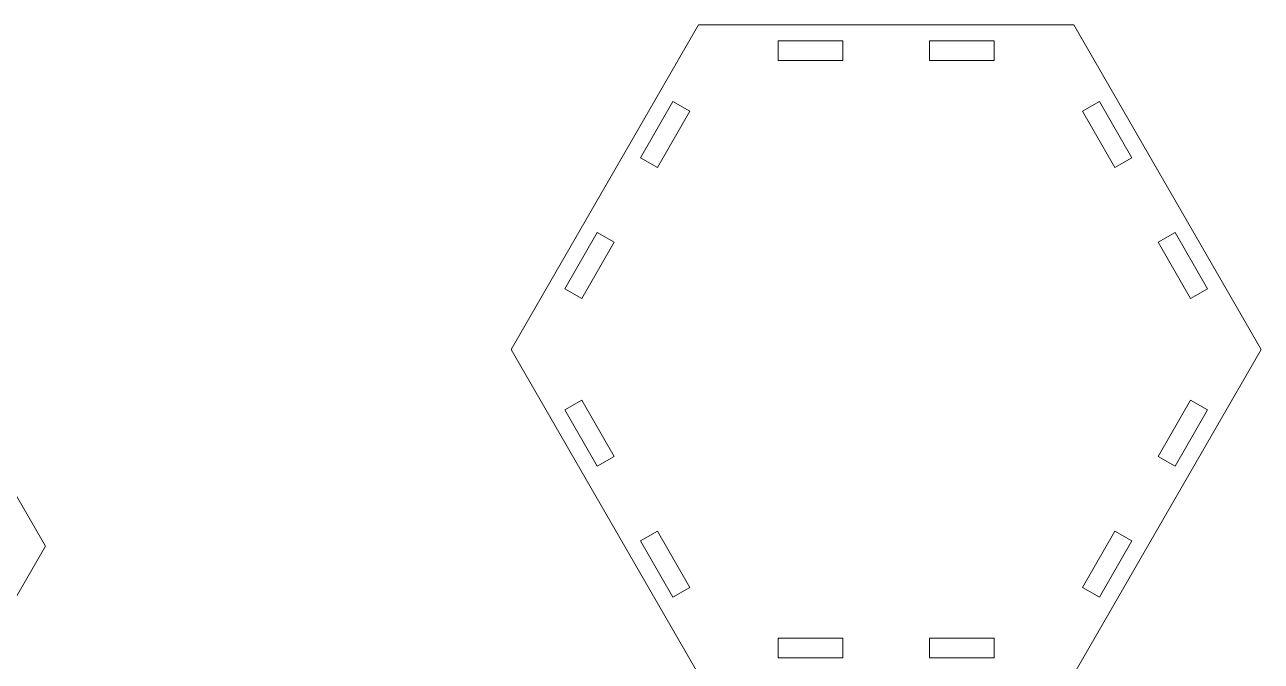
# Model space of a CAD drawing. Header units: centimetres. Extents: x -130 to 92, y -33 to 29.
# Drawn here: x -100.09 to -62.02, y -12.47 to 7.13 of the extents above; entities that cross this region are included whole.
import ezdxf

# ---------------------------------------------------------------- set-up
doc = ezdxf.new("R2010")
doc.units = ezdxf.units.CM
doc.header["$MEASUREMENT"] = 0
doc.layers.add('layer 1', color=7, linetype='Continuous')

msp = doc.modelspace()

# ---------------------------------------------------------------- linework, layer by layer
at = {"layer": 'layer 1', "color": 250, "lineweight": 9}
for points, knots in [([(-79.34161, 7.13344), (-79.34161, 7.13344), (-73.56811, 7.13344), (-73.56811, 7.13344), (-73.56811, 7.13344), (-73.56811, 7.13344), (-67.79461, 7.13346), (-67.79461, 7.13346), (-67.79461, 7.13346), (-67.79461, 7.13346), (-64.90785, 2.13346), (-64.90785, 2.13346), (-64.90785, 2.13346), (-64.90785, 2.13346), (-62.02111, -2.86654), (-62.02111, -2.86654), (-62.02111, -2.86654), (-62.02111, -2.86654), (-64.90787, -7.86654), (-64.90787, -7.86654), (-64.90787, -7.86654), (-64.90787, -7.86654), (-67.79461, -12.86652), (-67.79461, -12.86652), (-67.79461, -12.86652), (-67.79461, -12.86652), (-73.56811, -12.86652), (-73.56811, -12.86652), (-73.56811, -12.86652), (-73.56811, -12.86652), (-79.34161, -12.86654), (-79.34161, -12.86654), (-79.34161, -12.86654), (-79.34161, -12.86654), (-82.22837, -7.86654), (-82.22837, -7.86654), (-82.22837, -7.86654), (-82.22837, -7.86654), (-85.11511, -2.86654), (-85.11511, -2.86654), (-85.11511, -2.86654), (-85.11511, -2.86654), (-82.22835, 2.13346), (-82.22835, 2.13346), (-82.22835, 2.13346), (-82.22835, 2.13346), (-79.34161, 7.13344), (-79.34161, 7.13344)], [0, 0, 0, 0, 0.07692308, 0.07692308, 0.07692308, 0.07692308, 0.15384615, 0.15384615, 0.15384615, 0.15384615, 0.23076923, 0.23076923, 0.23076923, 0.23076923, 0.30769231, 0.30769231, 0.30769231, 0.30769231, 0.38461538, 0.38461538, 0.38461538, 0.38461538, 0.46153846, 0.46153846, 0.46153846, 0.46153846, 0.53846154, 0.53846154, 0.53846154, 0.53846154, 0.61538462, 0.61538462, 0.61538462, 0.61538462, 0.69230769, 0.69230769, 0.69230769, 0.69230769, 0.76923077, 0.76923077, 0.76923077, 0.76923077, 0.84615385, 0.84615385, 0.84615385, 0.84615385, 1, 1, 1, 1]), ([(-76.89751, 6.63344), (-76.89751, 6.63344), (-74.89751, 6.63344), (-74.89751, 6.63344), (-74.89751, 6.63344), (-74.89751, 6.63344), (-74.89751, 6.03344), (-74.89751, 6.03344), (-74.89751, 6.03344), (-74.89751, 6.03344), (-76.89751, 6.03342), (-76.89751, 6.03342), (-76.89751, 6.03342), (-76.89751, 6.03342), (-76.89751, 6.63344), (-76.89751, 6.63344)], [0, 0, 0, 0, 0.2, 0.2, 0.2, 0.2, 0.4, 0.4, 0.4, 0.4, 0.6, 0.6, 0.6, 0.6, 1, 1, 1, 1]), ([(-72.23871, 6.63344), (-72.23871, 6.63344), (-70.23871, 6.63344), (-70.23871, 6.63344), (-70.23871, 6.63344), (-70.23871, 6.63344), (-70.23871, 6.03344), (-70.23871, 6.03344), (-70.23871, 6.03344), (-70.23871, 6.03344), (-72.23871, 6.03344), (-72.23871, 6.03344), (-72.23871, 6.03344), (-72.23871, 6.03344), (-72.23871, 6.63344), (-72.23871, 6.63344)], [0, 0, 0, 0, 0.2, 0.2, 0.2, 0.2, 0.4, 0.4, 0.4, 0.4, 0.6, 0.6, 0.6, 0.6, 1, 1, 1, 1]), ([(-81.13063, 3.03474), (-81.13063, 3.03474), (-80.13063, 4.7668), (-80.13063, 4.7668), (-80.13063, 4.7668), (-80.13063, 4.7668), (-79.61101, 4.4668), (-79.61101, 4.4668), (-79.61101, 4.4668), (-79.61101, 4.4668), (-80.61101, 2.73474), (-80.61101, 2.73474), (-80.61101, 2.73474), (-80.61101, 2.73474), (-81.13063, 3.03474), (-81.13063, 3.03474)], [0, 0, 0, 0, 0.2, 0.2, 0.2, 0.2, 0.4, 0.4, 0.4, 0.4, 0.6, 0.6, 0.6, 0.6, 1, 1, 1, 1]), ([(-67.00559, 4.7668), (-67.00559, 4.7668), (-66.00559, 3.03474), (-66.00559, 3.03474), (-66.00559, 3.03474), (-66.00559, 3.03474), (-66.52521, 2.73474), (-66.52521, 2.73474), (-66.52521, 2.73474), (-66.52521, 2.73474), (-67.52521, 4.46678), (-67.52521, 4.46678), (-67.52521, 4.46678), (-67.52521, 4.46678), (-67.00559, 4.7668), (-67.00559, 4.7668)], [0, 0, 0, 0, 0.2, 0.2, 0.2, 0.2, 0.4, 0.4, 0.4, 0.4, 0.6, 0.6, 0.6, 0.6, 1, 1, 1, 1]), ([(-116.77003, 1.06752), (-116.77003, 1.06752), (-110.99653, 1.06752), (-110.99653, 1.06752), (-110.99653, 1.06752), (-110.99653, 1.06752), (-105.22303, 1.06754), (-105.22303, 1.06754), (-105.22303, 1.06754), (-105.22303, 1.06754), (-102.33627, -3.93246), (-102.33627, -3.93246), (-102.33627, -3.93246), (-102.33627, -3.93246), (-99.44953, -8.93246), (-99.44953, -8.93246), (-99.44953, -8.93246), (-99.44953, -8.93246), (-102.33629, -13.93246), (-102.33629, -13.93246), (-102.33629, -13.93246), (-102.33629, -13.93246), (-105.22303, -18.93244), (-105.22303, -18.93244), (-105.22303, -18.93244), (-105.22303, -18.93244), (-110.99653, -18.93244), (-110.99653, -18.93244), (-110.99653, -18.93244), (-110.99653, -18.93244), (-116.77003, -18.93246), (-116.77003, -18.93246), (-116.77003, -18.93246), (-116.77003, -18.93246), (-119.65679, -13.93246), (-119.65679, -13.93246), (-119.65679, -13.93246), (-119.65679, -13.93246), (-122.54353, -8.93246), (-122.54353, -8.93246), (-122.54353, -8.93246), (-122.54353, -8.93246), (-119.65677, -3.93246), (-119.65677, -3.93246), (-119.65677, -3.93246), (-119.65677, -3.93246), (-116.77003, 1.06752), (-116.77003, 1.06752)], [0, 0, 0, 0, 0.07692308, 0.07692308, 0.07692308, 0.07692308, 0.15384615, 0.15384615, 0.15384615, 0.15384615, 0.23076923, 0.23076923, 0.23076923, 0.23076923, 0.30769231, 0.30769231, 0.30769231, 0.30769231, 0.38461538, 0.38461538, 0.38461538, 0.38461538, 0.46153846, 0.46153846, 0.46153846, 0.46153846, 0.53846154, 0.53846154, 0.53846154, 0.53846154, 0.61538462, 0.61538462, 0.61538462, 0.61538462, 0.69230769, 0.69230769, 0.69230769, 0.69230769, 0.76923077, 0.76923077, 0.76923077, 0.76923077, 0.84615385, 0.84615385, 0.84615385, 0.84615385, 1, 1, 1, 1]), ([(-83.46003, -0.9999), (-83.46003, -0.9999), (-82.46003, 0.73216), (-82.46003, 0.73216), (-82.46003, 0.73216), (-82.46003, 0.73216), (-81.94041, 0.43216), (-81.94041, 0.43216), (-81.94041, 0.43216), (-81.94041, 0.43216), (-82.94041, -1.2999), (-82.94041, -1.2999), (-82.94041, -1.2999), (-82.94041, -1.2999), (-83.46003, -0.9999), (-83.46003, -0.9999)], [0, 0, 0, 0, 0.2, 0.2, 0.2, 0.2, 0.4, 0.4, 0.4, 0.4, 0.6, 0.6, 0.6, 0.6, 1, 1, 1, 1]), ([(-64.67619, 0.73216), (-64.67619, 0.73216), (-63.67619, -0.9999), (-63.67619, -0.9999), (-63.67619, -0.9999), (-63.67619, -0.9999), (-64.19581, -1.2999), (-64.19581, -1.2999), (-64.19581, -1.2999), (-64.19581, -1.2999), (-65.19581, 0.43216), (-65.19581, 0.43216), (-65.19581, 0.43216), (-65.19581, 0.43216), (-64.67619, 0.73216), (-64.67619, 0.73216)], [0, 0, 0, 0, 0.2, 0.2, 0.2, 0.2, 0.4, 0.4, 0.4, 0.4, 0.6, 0.6, 0.6, 0.6, 1, 1, 1, 1]), ([(-82.46003, -6.46524), (-82.46003, -6.46524), (-83.46003, -4.73318), (-83.46003, -4.73318), (-83.46003, -4.73318), (-83.46003, -4.73318), (-82.94041, -4.43318), (-82.94041, -4.43318), (-82.94041, -4.43318), (-82.94041, -4.43318), (-81.94041, -6.16524), (-81.94041, -6.16524), (-81.94041, -6.16524), (-81.94041, -6.16524), (-82.46003, -6.46524), (-82.46003, -6.46524)], [0, 0, 0, 0, 0.2, 0.2, 0.2, 0.2, 0.4, 0.4, 0.4, 0.4, 0.6, 0.6, 0.6, 0.6, 1, 1, 1, 1]), ([(-63.67619, -4.73318), (-63.67619, -4.73318), (-64.67619, -6.46524), (-64.67619, -6.46524), (-64.67619, -6.46524), (-64.67619, -6.46524), (-65.19581, -6.16524), (-65.19581, -6.16524), (-65.19581, -6.16524), (-65.19581, -6.16524), (-64.19581, -4.43318), (-64.19581, -4.43318), (-64.19581, -4.43318), (-64.19581, -4.43318), (-63.67619, -4.73318), (-63.67619, -4.73318)], [0, 0, 0, 0, 0.2, 0.2, 0.2, 0.2, 0.4, 0.4, 0.4, 0.4, 0.6, 0.6, 0.6, 0.6, 1, 1, 1, 1]), ([(-80.13063, -10.49988), (-80.13063, -10.49988), (-81.13063, -8.76782), (-81.13063, -8.76782), (-81.13063, -8.76782), (-81.13063, -8.76782), (-80.61101, -8.46782), (-80.61101, -8.46782), (-80.61101, -8.46782), (-80.61101, -8.46782), (-79.61101, -10.19986), (-79.61101, -10.19986), (-79.61101, -10.19986), (-79.61101, -10.19986), (-80.13063, -10.49988), (-80.13063, -10.49988)], [0, 0, 0, 0, 0.2, 0.2, 0.2, 0.2, 0.4, 0.4, 0.4, 0.4, 0.6, 0.6, 0.6, 0.6, 1, 1, 1, 1]), ([(-66.00559, -8.76782), (-66.00559, -8.76782), (-67.00559, -10.49988), (-67.00559, -10.49988), (-67.00559, -10.49988), (-67.00559, -10.49988), (-67.52521, -10.19986), (-67.52521, -10.19986), (-67.52521, -10.19986), (-67.52521, -10.19986), (-66.52521, -8.46782), (-66.52521, -8.46782), (-66.52521, -8.46782), (-66.52521, -8.46782), (-66.00559, -8.76782), (-66.00559, -8.76782)], [0, 0, 0, 0, 0.2, 0.2, 0.2, 0.2, 0.4, 0.4, 0.4, 0.4, 0.6, 0.6, 0.6, 0.6, 1, 1, 1, 1]), ([(-74.89751, -12.36652), (-74.89751, -12.36652), (-76.89751, -12.36652), (-76.89751, -12.36652), (-76.89751, -12.36652), (-76.89751, -12.36652), (-76.89751, -11.7665), (-76.89751, -11.7665), (-76.89751, -11.7665), (-76.89751, -11.7665), (-74.89751, -11.76652), (-74.89751, -11.76652), (-74.89751, -11.76652), (-74.89751, -11.76652), (-74.89751, -12.36652), (-74.89751, -12.36652)], [0, 0, 0, 0, 0.2, 0.2, 0.2, 0.2, 0.4, 0.4, 0.4, 0.4, 0.6, 0.6, 0.6, 0.6, 1, 1, 1, 1]), ([(-70.23871, -12.36652), (-70.23871, -12.36652), (-72.23871, -12.36652), (-72.23871, -12.36652), (-72.23871, -12.36652), (-72.23871, -12.36652), (-72.23871, -11.76652), (-72.23871, -11.76652), (-72.23871, -11.76652), (-72.23871, -11.76652), (-70.23871, -11.7665), (-70.23871, -11.7665), (-70.23871, -11.7665), (-70.23871, -11.7665), (-70.23871, -12.36652), (-70.23871, -12.36652)], [0, 0, 0, 0, 0.2, 0.2, 0.2, 0.2, 0.4, 0.4, 0.4, 0.4, 0.6, 0.6, 0.6, 0.6, 1, 1, 1, 1])]:
    msp.add_open_spline(points, degree=3, knots=knots, dxfattribs=at)

doc.saveas('drawing.dxf')
